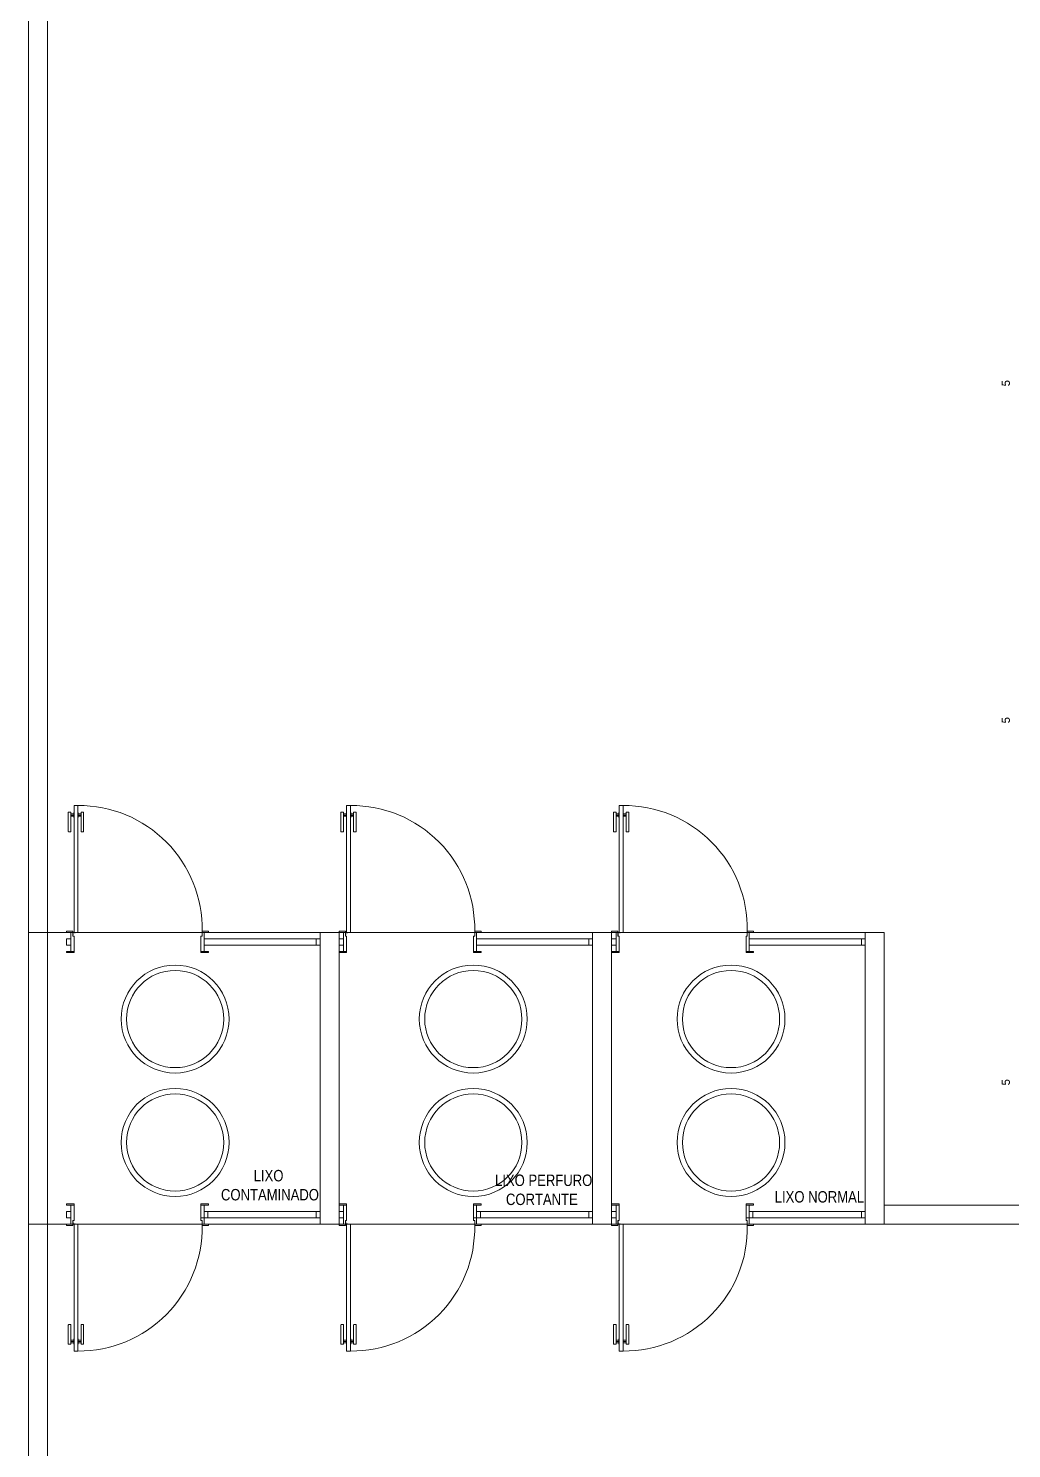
# Model space of a CAD drawing. Header units: millimetres. Extents: x 0 to 321, y -39 to 66.
# Drawn here: x 0 to 15.71, y 21.22 to 43.89 of the extents above; entities that cross this region are included whole.
import ezdxf

# ---------------------------------------------------------------- set-up
doc = ezdxf.new("R2010")
doc.units = ezdxf.units.MM
doc.header["$LTSCALE"] = 0.5
doc.header["$MEASUREMENT"] = 0
doc.layers.add('Arquitetura', color=8, linetype='Continuous', lineweight=5)
doc.layers.add('EL-Textos fios', color=7, linetype='Continuous', lineweight=20)
doc.styles.add('Arial', font='arial.ttf')
doc.styles.add('ArialNarrow', font='ARIALN.TTF')

msp = doc.modelspace()

# ---------------------------------------------------------------- linework, layer by layer
at = {"layer": 'Arquitetura'}
for p, q in [((0, 66.313), (0, 0)), ((0.304, 66.009), (0.304, 0)), ((0.638, 31.069), (0.638, 31.377)), ((0.679, 31.377), (0.638, 31.377)), ((0.679, 31.377), (0.679, 31.069)), ((0.679, 31.353), (0.726, 31.353)), ((0.679, 31.333), (0.726, 31.333)), ((0.679, 31.313), (0.726, 31.313)), ((0.726, 31.293), (0.726, 31.374)), ((0.726, 31.374), (0.73, 31.374)), ((0.726, 31.293), (0.73, 31.293)), ((0.73, 29.46), (0.73, 31.485)), ((0.73, 31.485), (0.79, 31.485)), ((0.79, 31.485), (0.79, 29.46)), ((0.794, 31.374), (0.79, 31.374)), ((0.794, 31.293), (0.79, 31.293)), ((0.794, 31.293), (0.794, 31.374)), ((0.841, 31.353), (0.794, 31.353)), ((0.841, 31.333), (0.794, 31.333)), ((0.841, 31.313), (0.794, 31.313)), ((0.841, 31.377), (0.841, 31.069)), ((0.841, 31.377), (0.882, 31.377)), ((0.882, 31.069), (0.882, 31.377)), ((4.993, 31.069), (4.993, 31.377)), ((5.033, 31.377), (4.993, 31.377)), ((5.033, 31.377), (5.033, 31.069)), ((5.033, 31.353), (5.08, 31.353)), ((5.033, 31.333), (5.08, 31.333)), ((5.033, 31.313), (5.08, 31.313)), ((5.08, 31.293), (5.08, 31.374)), ((5.08, 31.374), (5.084, 31.374)), ((5.08, 31.293), (5.084, 31.293)), ((5.084, 29.46), (5.084, 31.485)), ((5.084, 31.485), (5.145, 31.485)), ((5.145, 31.485), (5.145, 29.46)), ((5.149, 31.374), (5.145, 31.374)), ((5.149, 31.293), (5.145, 31.293)), ((5.149, 31.293), (5.149, 31.374)), ((5.195, 31.353), (5.149, 31.353)), ((5.195, 31.333), (5.149, 31.333)), ((5.195, 31.313), (5.149, 31.313)), ((5.195, 31.377), (5.195, 31.069)), ((5.195, 31.377), (5.236, 31.377)), ((5.236, 31.069), (5.236, 31.377)), ((9.347, 31.069), (9.347, 31.377)), ((9.388, 31.377), (9.347, 31.377)), ((9.388, 31.377), (9.388, 31.069)), ((9.388, 31.353), (9.434, 31.353)), ((9.388, 31.333), (9.434, 31.333)), ((9.388, 31.313), (9.434, 31.313)), ((9.434, 31.293), (9.434, 31.374)), ((9.434, 31.374), (9.438, 31.374)), ((9.434, 31.293), (9.438, 31.293)), ((9.438, 29.46), (9.438, 31.485)), ((9.438, 31.485), (9.499, 31.485)), ((9.499, 31.485), (9.499, 29.46)), ((9.503, 31.374), (9.499, 31.374)), ((9.503, 31.293), (9.499, 31.293)), ((9.503, 31.293), (9.503, 31.374)), ((9.55, 31.353), (9.503, 31.353)), ((9.55, 31.333), (9.503, 31.333)), ((9.55, 31.313), (9.503, 31.313)), ((9.55, 31.377), (9.55, 31.069)), ((9.55, 31.377), (9.59, 31.377)), ((9.59, 31.069), (9.59, 31.377)), ((0.672, 31.063), (0.644, 31.063)), ((0.848, 31.063), (0.876, 31.063)), ((5.026, 31.063), (4.998, 31.063)), ((5.203, 31.063), (5.231, 31.063)), ((9.381, 31.063), (9.352, 31.063)), ((9.557, 31.063), (9.585, 31.063)), ((0, 24.801), (0, 29.46)), ((0, 29.46), (0.304, 29.46)), ((4.659, 29.46), (0.304, 29.46)), ((0.304, 24.801), (0.304, 29.46)), ((0.712, 29.426), (0.712, 29.432)), ((0.79, 29.46), (0.73, 29.46)), ((0.743, 29.457), (0.737, 29.457)), ((4.659, 29.358), (2.806, 29.358)), ((4.659, 29.257), (2.806, 29.257)), ((4.963, 29.46), (4.659, 29.46)), ((4.659, 29.46), (4.659, 24.801)), ((4.963, 29.46), (4.963, 24.801)), ((5.067, 29.426), (5.067, 29.432)), ((5.145, 29.46), (5.084, 29.46)), ((5.097, 29.457), (5.091, 29.457)), ((9.013, 29.46), (5.145, 29.46)), ((9.013, 29.358), (7.16, 29.358)), ((9.013, 29.257), (7.16, 29.257)), ((9.317, 29.46), (9.013, 29.46)), ((9.013, 29.46), (9.013, 24.801)), ((9.317, 29.46), (9.317, 24.801)), ((9.421, 29.426), (9.421, 29.432)), ((9.499, 29.46), (9.438, 29.46)), ((9.452, 29.457), (9.446, 29.457)), ((13.368, 29.46), (9.499, 29.46)), ((13.368, 29.358), (11.514, 29.358)), ((13.368, 29.257), (11.514, 29.257)), ((13.368, 24.801), (13.368, 29.46)), ((13.671, 29.46), (13.368, 29.46)), ((13.671, 24.801), (13.671, 29.46)), ((5.084, 29.156), (4.963, 29.156)), ((4.659, 25.004), (2.806, 25.004)), ((9.013, 25.004), (7.16, 25.004)), ((13.368, 25.004), (11.514, 25.004)), ((13.671, 25.106), (17.216, 25.106)), ((0, 24.801), (0.304, 24.801)), ((4.659, 24.801), (0.304, 24.801)), ((0.712, 24.835), (0.712, 24.829)), ((0.73, 24.801), (0.73, 22.776)), ((0.79, 24.801), (0.73, 24.801)), ((0.743, 24.804), (0.737, 24.804)), ((0.79, 22.776), (0.79, 24.801)), ((4.659, 24.903), (2.755, 24.903)), ((4.963, 24.801), (4.659, 24.801)), ((5.067, 24.835), (5.067, 24.829)), ((5.084, 24.801), (5.084, 22.776)), ((5.145, 24.801), (5.084, 24.801)), ((5.097, 24.804), (5.091, 24.804)), ((5.145, 22.776), (5.145, 24.801)), ((9.013, 24.801), (5.145, 24.801)), ((9.013, 24.903), (7.109, 24.903)), ((9.317, 24.801), (9.013, 24.801)), ((9.421, 24.835), (9.421, 24.829)), ((9.438, 24.801), (9.438, 22.776)), ((9.499, 24.801), (9.438, 24.801)), ((9.452, 24.804), (9.446, 24.804)), ((9.499, 22.776), (9.499, 24.801)), ((13.368, 24.801), (9.499, 24.801)), ((13.368, 24.903), (11.464, 24.903)), ((13.671, 24.801), (13.368, 24.801)), ((13.671, 24.801), (17.216, 24.801)), ((0.638, 23.192), (0.638, 22.885)), ((0.672, 23.198), (0.644, 23.198)), ((0.679, 22.885), (0.679, 23.192)), ((0.841, 22.885), (0.841, 23.192)), ((0.848, 23.198), (0.876, 23.198)), ((0.882, 23.192), (0.882, 22.885)), ((4.993, 23.192), (4.993, 22.885)), ((5.026, 23.198), (4.998, 23.198)), ((5.033, 22.885), (5.033, 23.192)), ((5.195, 22.885), (5.195, 23.192)), ((5.203, 23.198), (5.231, 23.198)), ((5.236, 23.192), (5.236, 22.885)), ((9.347, 23.192), (9.347, 22.885)), ((9.381, 23.198), (9.352, 23.198)), ((9.388, 22.885), (9.388, 23.192)), ((9.55, 22.885), (9.55, 23.192)), ((9.557, 23.198), (9.585, 23.198)), ((9.59, 23.192), (9.59, 22.885)), ((0.679, 22.948), (0.726, 22.948)), ((0.679, 22.928), (0.726, 22.928)), ((0.679, 22.908), (0.726, 22.908)), ((0.726, 22.969), (0.726, 22.887)), ((0.726, 22.969), (0.73, 22.969)), ((0.794, 22.969), (0.79, 22.969)), ((0.794, 22.969), (0.794, 22.887)), ((0.841, 22.948), (0.794, 22.948)), ((0.841, 22.928), (0.794, 22.928)), ((0.841, 22.908), (0.794, 22.908)), ((5.033, 22.948), (5.08, 22.948)), ((5.033, 22.928), (5.08, 22.928)), ((5.033, 22.908), (5.08, 22.908)), ((5.08, 22.969), (5.08, 22.887)), ((5.08, 22.969), (5.084, 22.969)), ((5.149, 22.969), (5.145, 22.969)), ((5.149, 22.969), (5.149, 22.887)), ((5.195, 22.948), (5.149, 22.948)), ((5.195, 22.928), (5.149, 22.928)), ((5.195, 22.908), (5.149, 22.908)), ((9.388, 22.948), (9.434, 22.948)), ((9.388, 22.928), (9.434, 22.928)), ((9.388, 22.908), (9.434, 22.908)), ((9.434, 22.969), (9.434, 22.887)), ((9.434, 22.969), (9.438, 22.969)), ((9.503, 22.969), (9.499, 22.969)), ((9.503, 22.969), (9.503, 22.887)), ((9.55, 22.948), (9.503, 22.948)), ((9.55, 22.928), (9.503, 22.928)), ((9.55, 22.908), (9.503, 22.908)), ((0.679, 22.885), (0.638, 22.885)), ((0.726, 22.887), (0.73, 22.887)), ((0.73, 22.776), (0.79, 22.776)), ((0.794, 22.887), (0.79, 22.887)), ((0.841, 22.885), (0.882, 22.885)), ((5.033, 22.885), (4.993, 22.885)), ((5.08, 22.887), (5.084, 22.887)), ((5.084, 22.776), (5.145, 22.776)), ((5.149, 22.887), (5.145, 22.887)), ((5.195, 22.885), (5.236, 22.885)), ((9.388, 22.885), (9.347, 22.885)), ((9.434, 22.887), (9.438, 22.887)), ((9.438, 22.776), (9.499, 22.776)), ((9.503, 22.887), (9.499, 22.887)), ((9.55, 22.885), (9.59, 22.885))]:
    msp.add_line(p, q, dxfattribs=at)
for points in [[(0.709, 29.48), (0.608, 29.48), (0.608, 29.46), (0.709, 29.46), (0.709, 29.48)], [(2.876, 29.48), (2.775, 29.48), (2.775, 29.46), (2.876, 29.46), (2.876, 29.48)], [(5.064, 29.48), (4.963, 29.48), (4.963, 29.46), (5.064, 29.46), (5.064, 29.48)], [(7.231, 29.48), (7.13, 29.48), (7.13, 29.46), (7.231, 29.46), (7.231, 29.48)], [(9.418, 29.48), (9.317, 29.48), (9.317, 29.46), (9.418, 29.46), (9.418, 29.48)], [(11.585, 29.48), (11.484, 29.48), (11.484, 29.46), (11.585, 29.46), (11.585, 29.48)], [(0.608, 29.358), (0.679, 29.358), (0.679, 29.257), (0.608, 29.257), (0.608, 29.358)], [(0.73, 29.399), (0.709, 29.399), (0.709, 29.46), (0.679, 29.46), (0.679, 29.156), (0.73, 29.156), (0.73, 29.399)], [(2.755, 29.399), (2.775, 29.399), (2.775, 29.46), (2.806, 29.46), (2.806, 29.156), (2.755, 29.156), (2.755, 29.399)], [(4.598, 29.358), (4.659, 29.358), (4.659, 29.257), (4.598, 29.257), (4.598, 29.358)], [(4.963, 29.358), (5.033, 29.358), (5.033, 29.257), (4.963, 29.257), (4.963, 29.358)], [(5.084, 29.399), (5.064, 29.399), (5.064, 29.46), (5.033, 29.46), (5.033, 29.156), (5.084, 29.156), (5.084, 29.399)], [(7.109, 29.399), (7.13, 29.399), (7.13, 29.46), (7.16, 29.46), (7.16, 29.156), (7.109, 29.156), (7.109, 29.399)], [(8.952, 29.358), (9.013, 29.358), (9.013, 29.257), (8.952, 29.257), (8.952, 29.358)], [(9.317, 29.358), (9.388, 29.358), (9.388, 29.257), (9.317, 29.257), (9.317, 29.358)], [(9.438, 29.399), (9.418, 29.399), (9.418, 29.46), (9.388, 29.46), (9.388, 29.156), (9.438, 29.156), (9.438, 29.399)], [(11.464, 29.399), (11.484, 29.399), (11.484, 29.46), (11.514, 29.46), (11.514, 29.156), (11.464, 29.156), (11.464, 29.399)], [(13.307, 29.358), (13.368, 29.358), (13.368, 29.257), (13.307, 29.257), (13.307, 29.358)], [(0.73, 29.156), (0.679, 29.156), (0.608, 29.156), (0.608, 29.136), (0.73, 29.136), (0.73, 29.156)], [(2.876, 29.156), (2.755, 29.156), (2.755, 29.136), (2.876, 29.136), (2.876, 29.156)], [(5.084, 29.156), (5.033, 29.156), (4.963, 29.156), (4.963, 29.136), (5.084, 29.136), (5.084, 29.156)], [(7.231, 29.156), (7.109, 29.156), (7.109, 29.136), (7.231, 29.136), (7.231, 29.156)], [(9.438, 29.156), (9.388, 29.156), (9.317, 29.156), (9.317, 29.136), (9.438, 29.136), (9.438, 29.156)], [(11.585, 29.156), (11.464, 29.156), (11.464, 29.136), (11.585, 29.136), (11.585, 29.156)], [(0.73, 25.105), (0.679, 25.105), (0.608, 25.105), (0.608, 25.125), (0.73, 25.125), (0.73, 25.105)], [(0.608, 24.903), (0.679, 24.903), (0.679, 25.004), (0.608, 25.004), (0.608, 24.903)], [(0.73, 24.862), (0.709, 24.862), (0.709, 24.801), (0.679, 24.801), (0.679, 25.105), (0.73, 25.105), (0.73, 24.862)], [(2.876, 25.105), (2.755, 25.105), (2.755, 25.125), (2.876, 25.125), (2.876, 25.105)], [(2.755, 24.862), (2.775, 24.862), (2.775, 24.801), (2.806, 24.801), (2.806, 25.105), (2.755, 25.105), (2.755, 24.862)], [(2.806, 24.903), (2.866, 24.903), (2.866, 25.004), (2.806, 25.004), (2.806, 24.903)], [(4.598, 24.903), (4.659, 24.903), (4.659, 25.004), (4.598, 25.004), (4.598, 24.903)], [(5.084, 25.105), (5.033, 25.105), (4.963, 25.105), (4.963, 25.125), (5.084, 25.125), (5.084, 25.105)], [(4.963, 24.903), (5.033, 24.903), (5.033, 25.004), (4.963, 25.004), (4.963, 24.903)], [(5.084, 24.862), (5.064, 24.862), (5.064, 24.801), (5.033, 24.801), (5.033, 25.105), (5.084, 25.105), (5.084, 24.862)], [(7.231, 25.105), (7.109, 25.105), (7.109, 25.125), (7.231, 25.125), (7.231, 25.105)], [(7.109, 24.862), (7.13, 24.862), (7.13, 24.801), (7.16, 24.801), (7.16, 25.105), (7.109, 25.105), (7.109, 24.862)], [(7.16, 24.903), (7.221, 24.903), (7.221, 25.004), (7.16, 25.004), (7.16, 24.903)], [(8.952, 24.903), (9.013, 24.903), (9.013, 25.004), (8.952, 25.004), (8.952, 24.903)], [(9.438, 25.105), (9.388, 25.105), (9.317, 25.105), (9.317, 25.125), (9.438, 25.125), (9.438, 25.105)], [(9.317, 24.903), (9.388, 24.903), (9.388, 25.004), (9.317, 25.004), (9.317, 24.903)], [(9.438, 24.862), (9.418, 24.862), (9.418, 24.801), (9.388, 24.801), (9.388, 25.105), (9.438, 25.105), (9.438, 24.862)], [(11.585, 25.105), (11.464, 25.105), (11.464, 25.125), (11.585, 25.125), (11.585, 25.105)], [(11.464, 24.862), (11.484, 24.862), (11.484, 24.801), (11.514, 24.801), (11.514, 25.105), (11.464, 25.105), (11.464, 24.862)], [(11.514, 24.903), (11.575, 24.903), (11.575, 25.004), (11.514, 25.004), (11.514, 24.903)], [(13.307, 24.903), (13.368, 24.903), (13.368, 25.004), (13.307, 25.004), (13.307, 24.903)], [(0.709, 24.781), (0.608, 24.781), (0.608, 24.801), (0.709, 24.801), (0.709, 24.781)], [(2.876, 24.781), (2.775, 24.781), (2.775, 24.801), (2.876, 24.801), (2.876, 24.781)], [(5.064, 24.781), (4.963, 24.781), (4.963, 24.801), (5.064, 24.801), (5.064, 24.781)], [(7.231, 24.781), (7.13, 24.781), (7.13, 24.801), (7.231, 24.801), (7.231, 24.781)], [(9.418, 24.781), (9.317, 24.781), (9.317, 24.801), (9.418, 24.801), (9.418, 24.781)], [(11.585, 24.781), (11.484, 24.781), (11.484, 24.801), (11.585, 24.801), (11.585, 24.781)]]:
    msp.add_lwpolyline(points, close=True, dxfattribs=at)
for points in [[(0.711, 29.451), (0.709, 29.455), (0.709, 29.455), (0.709, 29.45), (0.709, 29.409), (0.711, 29.409), (0.711, 29.451)], [(0.714, 29.434), (0.712, 29.432), (0.711, 29.432)], [(0.714, 29.424), (0.712, 29.426), (0.711, 29.426)], [(0.718, 29.458), (0.714, 29.46), (0.714, 29.46), (0.719, 29.46), (0.76, 29.46), (0.76, 29.458), (0.718, 29.458)], [(0.714, 29.429), (0.714, 29.429), (0.714, 29.424), (0.714, 29.424), (0.714, 29.434), (0.714, 29.434), (0.714, 29.43), (0.714, 29.43)], [(0.735, 29.455), (0.737, 29.457), (0.737, 29.458)], [(0.74, 29.455), (0.74, 29.455), (0.745, 29.455), (0.745, 29.455), (0.735, 29.455), (0.735, 29.455), (0.739, 29.455), (0.739, 29.455)], [(0.745, 29.455), (0.743, 29.457), (0.743, 29.458)], [(5.066, 29.451), (5.064, 29.455), (5.064, 29.455), (5.064, 29.45), (5.064, 29.409), (5.066, 29.409), (5.066, 29.451)], [(5.068, 29.434), (5.067, 29.432), (5.066, 29.432)], [(5.068, 29.424), (5.067, 29.426), (5.066, 29.426)], [(5.068, 29.429), (5.069, 29.429), (5.069, 29.424), (5.068, 29.424), (5.068, 29.434), (5.069, 29.434), (5.069, 29.43), (5.068, 29.43)], [(5.073, 29.458), (5.069, 29.46), (5.069, 29.46), (5.074, 29.46), (5.114, 29.46), (5.114, 29.458), (5.073, 29.458)], [(5.089, 29.455), (5.091, 29.457), (5.091, 29.458)], [(5.095, 29.455), (5.095, 29.455), (5.099, 29.455), (5.099, 29.455), (5.089, 29.455), (5.089, 29.455), (5.093, 29.455), (5.093, 29.455)], [(5.099, 29.455), (5.097, 29.457), (5.097, 29.458)], [(9.42, 29.451), (9.418, 29.455), (9.418, 29.455), (9.418, 29.45), (9.418, 29.409), (9.42, 29.409), (9.42, 29.451)], [(9.423, 29.434), (9.421, 29.432), (9.42, 29.432)], [(9.423, 29.424), (9.421, 29.426), (9.42, 29.426)], [(9.427, 29.458), (9.423, 29.46), (9.423, 29.46), (9.428, 29.46), (9.469, 29.46), (9.469, 29.458), (9.427, 29.458)], [(9.423, 29.429), (9.423, 29.429), (9.423, 29.424), (9.423, 29.424), (9.423, 29.434), (9.423, 29.434), (9.423, 29.43), (9.423, 29.43)], [(9.444, 29.455), (9.446, 29.457), (9.446, 29.458)], [(9.449, 29.455), (9.449, 29.455), (9.454, 29.455), (9.454, 29.455), (9.444, 29.455), (9.444, 29.455), (9.448, 29.455), (9.448, 29.455)], [(9.454, 29.455), (9.452, 29.457), (9.452, 29.458)], [(0.711, 24.811), (0.709, 24.806), (0.709, 24.806), (0.709, 24.812), (0.709, 24.852), (0.711, 24.852), (0.711, 24.811)], [(0.714, 24.837), (0.712, 24.835), (0.711, 24.835)], [(0.714, 24.827), (0.712, 24.829), (0.711, 24.829)], [(0.714, 24.833), (0.714, 24.833), (0.714, 24.837), (0.714, 24.837), (0.714, 24.827), (0.714, 24.827), (0.714, 24.831), (0.714, 24.831)], [(0.718, 24.803), (0.714, 24.801), (0.714, 24.801), (0.719, 24.801), (0.76, 24.801), (0.76, 24.803), (0.718, 24.803)], [(0.74, 24.806), (0.74, 24.806), (0.745, 24.806), (0.745, 24.806), (0.735, 24.806), (0.735, 24.806), (0.739, 24.806), (0.739, 24.806)], [(0.735, 24.806), (0.737, 24.804), (0.737, 24.803)], [(0.745, 24.806), (0.743, 24.804), (0.743, 24.803)], [(5.066, 24.811), (5.064, 24.806), (5.064, 24.806), (5.064, 24.812), (5.064, 24.852), (5.066, 24.852), (5.066, 24.811)], [(5.068, 24.837), (5.067, 24.835), (5.066, 24.835)], [(5.068, 24.827), (5.067, 24.829), (5.066, 24.829)], [(5.068, 24.833), (5.069, 24.833), (5.069, 24.837), (5.068, 24.837), (5.068, 24.827), (5.069, 24.827), (5.069, 24.831), (5.068, 24.831)], [(5.073, 24.803), (5.069, 24.801), (5.069, 24.801), (5.074, 24.801), (5.114, 24.801), (5.114, 24.803), (5.073, 24.803)], [(5.095, 24.806), (5.095, 24.806), (5.099, 24.806), (5.099, 24.806), (5.089, 24.806), (5.089, 24.806), (5.093, 24.806), (5.093, 24.806)], [(5.089, 24.806), (5.091, 24.804), (5.091, 24.803)], [(5.099, 24.806), (5.097, 24.804), (5.097, 24.803)], [(9.42, 24.811), (9.418, 24.806), (9.418, 24.806), (9.418, 24.812), (9.418, 24.852), (9.42, 24.852), (9.42, 24.811)], [(9.423, 24.837), (9.421, 24.835), (9.42, 24.835)], [(9.423, 24.827), (9.421, 24.829), (9.42, 24.829)], [(9.423, 24.833), (9.423, 24.833), (9.423, 24.837), (9.423, 24.837), (9.423, 24.827), (9.423, 24.827), (9.423, 24.831), (9.423, 24.831)], [(9.427, 24.803), (9.423, 24.801), (9.423, 24.801), (9.428, 24.801), (9.469, 24.801), (9.469, 24.803), (9.427, 24.803)], [(9.449, 24.806), (9.449, 24.806), (9.454, 24.806), (9.454, 24.806), (9.444, 24.806), (9.444, 24.806), (9.448, 24.806), (9.448, 24.806)], [(9.444, 24.806), (9.446, 24.804), (9.446, 24.803)], [(9.454, 24.806), (9.452, 24.804), (9.452, 24.803)]]:
    msp.add_lwpolyline(points, dxfattribs=at)
for centre, radius in [((0.714, 29.455), 0.00506), ((5.069, 29.455), 0.00506), ((9.423, 29.455), 0.00506), ((2.344, 28.076), 0.862), ((2.344, 28.076), 0.776), ((7.107, 28.076), 0.862), ((7.107, 28.076), 0.776), ((11.224, 28.076), 0.862), ((11.224, 28.076), 0.776), ((2.344, 26.105), 0.862), ((2.344, 26.105), 0.776), ((7.107, 26.105), 0.862), ((7.107, 26.105), 0.776), ((11.224, 26.105), 0.862), ((11.224, 26.105), 0.776), ((0.714, 24.806), 0.00506), ((5.069, 24.806), 0.00506), ((9.423, 24.806), 0.00506)]:
    msp.add_circle(centre, radius, dxfattribs=at)
for centre, radius, start, end in [((0.807, 29.517), 1.968, 358.923, 90.495), ((5.162, 29.517), 1.968, 358.923, 90.495), ((9.516, 29.517), 1.968, 358.923, 90.495), ((0.645, 31.069), 0.00608, 180, 260.538), ((0.673, 31.069), 0.00608, 260.538, 0), ((0.847, 31.069), 0.00608, 180, 279.462), ((0.875, 31.069), 0.00608, 279.462, 0), ((4.999, 31.069), 0.00608, 180, 260.538), ((5.027, 31.069), 0.00608, 260.538, 0), ((5.202, 31.069), 0.00608, 180, 279.462), ((5.23, 31.069), 0.00608, 279.462, 0), ((9.353, 31.069), 0.00608, 180, 260.538), ((9.382, 31.069), 0.00608, 260.538, 0), ((9.556, 31.069), 0.00608, 180, 279.462), ((9.584, 31.069), 0.00608, 279.462, 0), ((0.807, 24.744), 1.968, 269.505, 1.0767), ((5.162, 24.744), 1.968, 269.505, 1.0767), ((9.516, 24.744), 1.968, 269.505, 1.0767), ((0.645, 23.192), 0.00608, 99.4623, 180), ((0.673, 23.192), 0.00608, 0, 99.4623), ((0.847, 23.192), 0.00608, 80.5377, 180), ((0.875, 23.192), 0.00608, 0, 80.5377), ((4.999, 23.192), 0.00608, 99.4623, 180), ((5.027, 23.192), 0.00608, 0, 99.4623), ((5.202, 23.192), 0.00608, 80.5377, 180), ((5.23, 23.192), 0.00608, 0, 80.5377), ((9.353, 23.192), 0.00608, 99.4623, 180), ((9.382, 23.192), 0.00608, 0, 99.4623), ((9.556, 23.192), 0.00608, 80.5377, 180), ((9.584, 23.192), 0.00608, 0, 80.5377)]:
    msp.add_arc(centre, radius, start, end, dxfattribs=at)

# ---------------------------------------------------------------- texts
at = {"layer": 'Arquitetura', "char_height": 0.18228, "attachment_point": 7, "line_spacing_factor": 0.798, "style": 'ArialNarrow'}
for s, insert, width in [('             LIXO ', (2.844, 25.482), 3.93723), ('    LIXO PERFURO ', (7.222, 25.408), 3.71849), ('    CONTAMINADO', (2.844, 25.178), 3.28102), ('       CORTANTE', (7.222, 25.104), 3.28102), ('                 LIXO NORMAL', (10.935, 25.144), 6.12457)]:
    msp.add_mtext(s, dxfattribs=dict(at, insert=insert, width=width))
at = {"layer": 'EL-Textos fios', "char_height": 0.13, "width": 0.156, "attachment_point": 8, "rotation": 90.0002, "line_spacing_factor": 0.798, "style": 'Arial'}
for insert in [(15.68, 38.229), (15.68, 32.848), (15.68, 27.067)]:
    msp.add_mtext('5', dxfattribs=dict(at, insert=insert))

doc.saveas('drawing.dxf')
